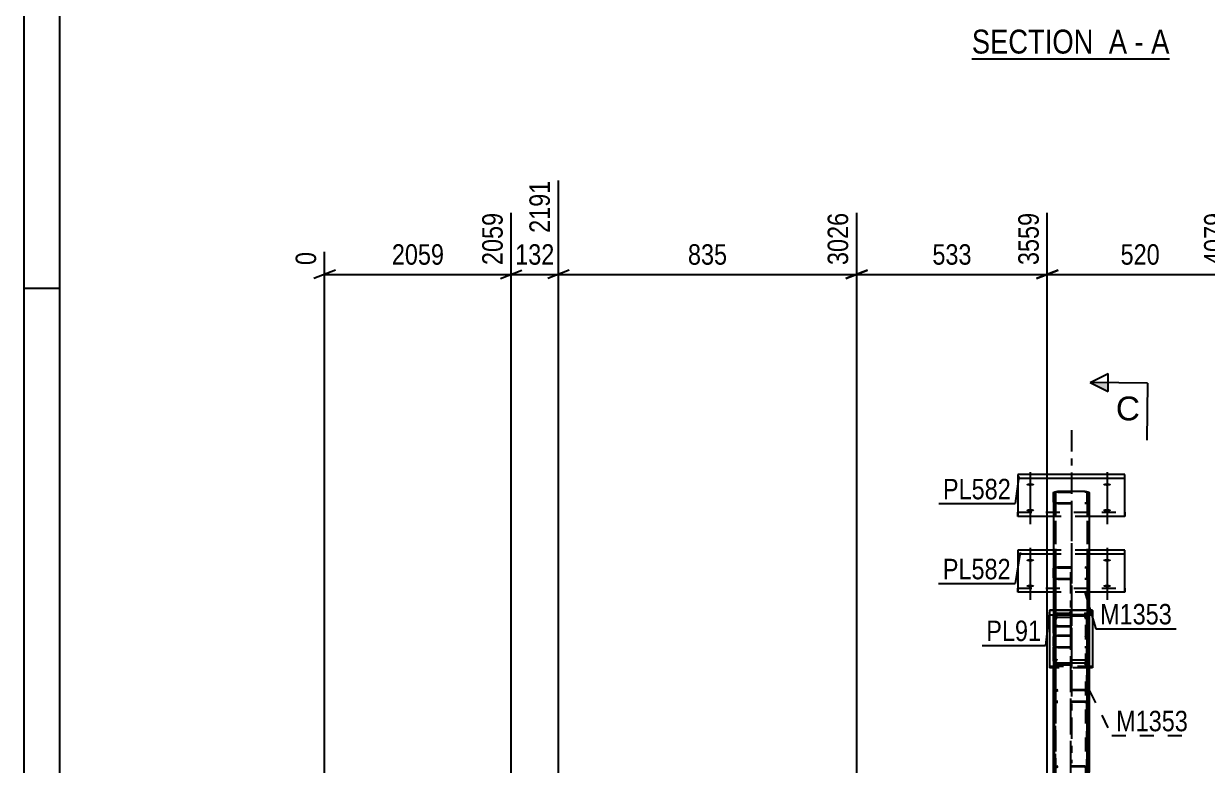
# Model space of a CAD drawing. Header units: millimetres. Extents: x 0 to 841, y 0 to 594.
# Drawn here: x 0 to 165.6, y 380.3 to 484.1 of the extents above; entities that cross this region are included whole.
import ezdxf

# ---------------------------------------------------------------- set-up
doc = ezdxf.new("R2010")
doc.units = ezdxf.units.MM
doc.linetypes.add('DXK_LINE_DOT2', pattern=[3.9198, 1.9599, -1.9599])
doc.linetypes.add('DXK_LINE_DOT3', pattern=[5.9187, 2.979, -0.9799, 0.9799, -0.9799])
doc.styles.add('Arial', font='ARIAL.TTF', dxfattribs={"height": 0.2})
doc.styles.add('Arial Narrow', font='ARIALN.TTF', dxfattribs={"height": 0.2})

# ---------------------------------------------------------------- blocks, each defined once
blk = doc.blocks.new('Unknown-761548639-1132')
at = {"color": 5, "linetype": 'Continuous'}
for p, q in [((0, 594), (0, 0)), ((5, 589), (5, 5)), ((5, 447), (0, 447))]:
    blk.add_line(p, q, dxfattribs=at)
blk = doc.blocks.new('Unknown-761548639-12 - 11694')
at = {"color": 6, "linetype": 'Continuous'}
blk.add_line((132.66, 479.14), (160.31, 479.14), dxfattribs=at)
at = {"color": 0, "linetype": 'Continuous'}
for points in [[(150.77, 479.89), (150.77, 483.39), (132.66, 483.39), (132.66, 479.89)], [(154.38, 479.89), (154.38, 483.39), (151.82, 483.39), (151.82, 479.89)], [(156.7, 479.89), (156.7, 483.39), (155.43, 483.39), (155.43, 479.89)], [(160.31, 479.89), (160.31, 483.39), (157.75, 483.39), (157.75, 479.89)]]:
    blk.add_wipeout(points, dxfattribs=at)
at = {"color": 7, "linetype": 'Continuous', "style": 'Arial Narrow'}
for s, p in [('SECTION ', (132.66, 479.89)), ('A', (151.82, 479.89)), ('A', (157.75, 479.89)), ('-', (155.43, 479.89))]:
    blk.add_text(s, height=3.34, dxfattribs=at).set_placement(p)
blk = doc.blocks.new('Bolt-761548639-3546 - 3536')
at = {"linetype": 'Continuous'}
for points in [[(151.58, 409.19), (151.69, 409.19), (151.8, 409.17), (151.9, 409.15), (151.99, 409.13), (152.05, 409.1), (152.1, 409.06), (152.12, 409.02), (152.12, 408.98), (152.1, 408.94), (152.05, 408.91), (151.99, 408.88), (151.9, 408.85), (151.8, 408.83), (151.69, 408.82), (151.58, 408.81), (151.46, 408.82), (151.35, 408.83), (151.25, 408.85), (151.17, 408.88), (151.1, 408.91), (151.05, 408.94), (151.03, 408.98), (151.03, 409.02), (151.05, 409.06), (151.1, 409.1), (151.17, 409.13), (151.25, 409.15), (151.35, 409.17), (151.46, 409.19)], [(151.58, 405.6), (151.69, 405.59), (151.8, 405.58), (151.9, 405.56), (151.99, 405.54), (152.05, 405.5), (152.1, 405.47), (152.12, 405.43), (152.12, 405.39), (152.1, 405.35), (152.05, 405.32), (151.99, 405.28), (151.9, 405.26), (151.8, 405.24), (151.69, 405.23), (151.58, 405.22), (151.46, 405.23), (151.35, 405.24), (151.25, 405.26), (151.17, 405.28), (151.1, 405.32), (151.05, 405.35), (151.03, 405.39), (151.03, 405.43), (151.05, 405.47), (151.1, 405.5), (151.17, 405.54), (151.25, 405.56), (151.35, 405.58), (151.46, 405.59)]]:
    blk.add_hatch(color=1, dxfattribs=at).paths.add_polyline_path(points)
at = {"color": 1, "linetype": 'Continuous'}
for p, q in [((151.58, 410.74), (151.58, 407.07)), ((151.58, 407.15), (151.58, 403.48))]:
    blk.add_line(p, q, dxfattribs=at)
blk = doc.blocks.new('Part-761548639-3680 - 3536')
at = {"color": 7, "linetype": 'DXK_LINE_DOT2'}
for p, q in [((144.06, 401.08), (144.02, 400.76)), ((144.19, 401.36), (144.06, 401.08)), ((144.39, 401.54), (144.19, 401.36)), ((144.32, 400.76), (144.34, 400.92)), ((144.34, 400.92), (144.4, 401.06)), ((144.62, 401.6), (144.39, 401.54)), ((144.4, 401.06), (144.5, 401.15)), ((144.5, 401.15), (144.62, 401.18)), ((144.62, 401.6), (148.42, 401.6)), ((148.42, 401.18), (144.62, 401.18)), ((148.65, 401.54), (148.42, 401.6)), ((148.42, 401.18), (148.53, 401.15)), ((148.53, 401.15), (148.63, 401.06)), ((148.63, 401.06), (148.69, 400.92)), ((148.84, 401.36), (148.65, 401.54)), ((148.69, 400.92), (148.72, 400.76)), ((148.97, 401.08), (148.84, 401.36)), ((149.02, 400.76), (148.97, 401.08)), ((144.02, 400.76), (144.02, 393.95)), ((144.32, 400.76), (144.32, 362.46)), ((148.72, 400.76), (148.72, 362.46)), ((149.02, 400.76), (149.02, 393.95)), ((144.02, 395.45), (144.06, 395.13)), ((144.06, 395.13), (144.19, 394.86)), ((144.19, 394.86), (144.39, 394.68)), ((144.34, 395.29), (144.32, 395.45)), ((144.4, 395.16), (144.34, 395.29)), ((144.39, 394.68), (144.62, 394.62)), ((144.5, 395.07), (144.4, 395.16)), ((144.62, 395.03), (144.5, 395.07)), ((148.42, 395.03), (144.62, 395.03)), ((148.42, 394.62), (144.62, 394.62)), ((148.53, 395.07), (148.42, 395.03)), ((148.42, 394.62), (148.65, 394.68)), ((148.63, 395.16), (148.53, 395.07)), ((148.69, 395.29), (148.63, 395.16)), ((148.65, 394.68), (148.84, 394.86)), ((148.72, 395.45), (148.69, 395.29)), ((148.84, 394.86), (148.97, 395.13)), ((148.97, 395.13), (149.02, 395.45)), ((144.02, 366.5), (144.06, 366.74)), ((144.34, 366.62), (144.32, 366.5)), ((144.4, 366.73), (144.34, 366.62)), ((144.39, 367.09), (144.62, 367.14)), ((144.5, 366.79), (144.4, 366.73)), ((144.62, 366.82), (144.5, 366.79)), ((144.62, 367.14), (148.42, 367.14)), ((148.42, 366.82), (144.62, 366.82)), ((148.42, 367.14), (148.65, 367.09)), ((148.53, 366.79), (148.42, 366.82)), ((148.63, 366.73), (148.53, 366.79)), ((148.69, 366.62), (148.63, 366.73)), ((148.72, 366.5), (148.69, 366.62)), ((148.97, 366.74), (149.02, 366.5)), ((144.32, 362.46), (144.34, 362.33)), ((144.34, 362.33), (144.4, 362.23)), ((144.48, 361.85), (144.39, 361.87)), ((144.4, 362.23), (144.5, 362.16)), ((144.62, 361.82), (144.48, 361.85)), ((144.5, 362.16), (144.62, 362.14)), ((144.62, 362.14), (148.42, 362.14)), ((148.42, 361.82), (144.62, 361.82)), ((148.42, 362.14), (148.53, 362.16)), ((148.59, 361.85), (148.42, 361.82)), ((148.53, 362.16), (148.63, 362.23)), ((148.65, 361.87), (148.59, 361.85)), ((148.63, 362.23), (148.69, 362.33)), ((148.69, 362.33), (148.72, 362.46))]:
    blk.add_line(p, q, dxfattribs=at)
at = {"color": 7, "linetype": 'DXK_LINE_DOT3'}
blk.add_line((146.52, 361.06), (146.52, 401.53), dxfattribs=at)
at = {"color": 2, "linetype": 'Continuous'}
for p, q in [((144.02, 393.95), (144.02, 362.46)), ((149.02, 393.95), (149.02, 362.46)), ((144.06, 362.21), (144.02, 362.46)), ((149.02, 362.46), (148.97, 362.21))]:
    blk.add_line(p, q, dxfattribs=at)
at = {"color": 7, "linetype": 'DXK_LINE_DOT2'}
for centre, start, end in [((144.64, 366.52), 114.319, 159.2408), ((148.39, 366.52), 20.7574, 65.6791), ((144.64, 362.43), 227.6266, 245.6791), ((148.39, 362.43), 294.319, 312.3715)]:
    blk.add_arc(centre, 0.621, start, end, dxfattribs=at)
at = {"color": 2, "linetype": 'Continuous'}
for centre, start, end in [((144.64, 362.43), 200.7574, 227.6266), ((148.39, 362.43), 312.3715, 339.2408)]:
    blk.add_arc(centre, 0.621, start, end, dxfattribs=at)
blk = doc.blocks.new('Part-761548639-3717 - 3536')
at = {"linetype": 'Continuous'}
h = blk.add_hatch(dxfattribs=at)
h.set_pattern_fill('', scale=0.7, style=0, pattern_type=0)
h.set_pattern_definition([(45, (143.517, 401.9937), (-1.57154, 1.57154), [])])
h.paths.add_polyline_path([(149.52, 401.99), (143.52, 401.99), (143.52, 401.35), (149.52, 401.35)])
at = {"color": 2, "linetype": 'Continuous'}
for p, q in [((149.52, 402.02), (143.52, 402.02)), ((143.52, 402.02), (143.52, 401.99)), ((149.52, 401.99), (143.52, 401.99)), ((143.52, 401.99), (143.52, 401.35)), ((143.52, 401.35), (143.52, 393.95)), ((143.52, 401.35), (149.52, 401.35)), ((149.52, 401.99), (149.52, 402.02)), ((149.52, 401.35), (149.52, 401.99)), ((149.52, 401.35), (149.52, 393.95)), ((144.23, 393.95), (143.52, 393.95)), ((149.52, 393.95), (148.8, 393.95))]:
    blk.add_line(p, q, dxfattribs=at)
at = {"color": 7, "linetype": 'DXK_LINE_DOT2'}
for p, q in [((143.52, 402.02), (143.52, 401.35)), ((149.52, 401.99), (149.52, 401.35)), ((143.52, 394.17), (149.52, 394.17)), ((148.8, 393.95), (144.23, 393.95))]:
    blk.add_line(p, q, dxfattribs=at)
blk = doc.blocks.new('Part-761548639-3722 - 3536')
at = {"color": 2, "linetype": 'Continuous'}
for p, q in [((139.08, 410.42), (139.08, 409.86)), ((144.08, 410.42), (139.08, 410.42)), ((139.08, 409.86), (139.08, 404.55)), ((144.08, 409.86), (139.08, 409.86)), ((154.08, 410.42), (149.08, 410.42)), ((154.08, 409.86), (149.08, 409.86)), ((154.08, 409.86), (154.08, 410.42)), ((154.08, 404.55), (154.08, 409.86)), ((144.08, 404.55), (139.08, 404.55)), ((154.08, 404.55), (149.08, 404.55))]:
    blk.add_line(p, q, dxfattribs=at)
at = {"color": 7, "linetype": 'DXK_LINE_DOT2'}
for p, q in [((149.08, 410.42), (144.08, 410.42)), ((149.08, 409.86), (144.08, 409.86)), ((139.08, 404.55), (139.08, 405.12)), ((139.08, 405.12), (154.08, 405.12)), ((149.08, 404.55), (144.08, 404.55)), ((154.08, 405.12), (154.08, 404.55))]:
    blk.add_line(p, q, dxfattribs=at)
blk = doc.blocks.new('Part-761548639-3727 - 3536')
at = {"color": 2, "linetype": 'Continuous'}
for p, q in [((139.08, 421.01), (139.08, 420.45)), ((154.08, 421.01), (139.08, 421.01)), ((154.08, 420.45), (154.08, 421.01)), ((139.08, 420.45), (139.08, 415.14)), ((154.08, 420.45), (139.08, 420.45)), ((154.08, 415.14), (154.08, 420.45)), ((144.08, 415.14), (139.08, 415.14)), ((154.08, 415.14), (149.08, 415.14))]:
    blk.add_line(p, q, dxfattribs=at)
at = {"color": 7, "linetype": 'DXK_LINE_DOT2'}
for p, q in [((139.08, 415.14), (139.08, 415.71)), ((139.08, 415.71), (154.08, 415.71)), ((154.08, 415.71), (154.08, 415.14)), ((149.08, 415.14), (144.08, 415.14))]:
    blk.add_line(p, q, dxfattribs=at)
blk = doc.blocks.new('Part-761548639-3728 - 3536')
at = {"color": 7, "linetype": 'DXK_LINE_DOT3'}
blk.add_line((146.51, 220.87), (146.52, 407.86), dxfattribs=at)
at = {"color": 2, "linetype": 'Continuous'}
for p, q in [((144.23, 400.74), (144.26, 400.97)), ((144.26, 400.97), (144.35, 401.17)), ((144.35, 401.17), (144.48, 401.3)), ((144.48, 401.3), (144.63, 401.35)), ((144.63, 401.35), (148.4, 401.35)), ((148.4, 401.35), (148.56, 401.3)), ((148.56, 401.3), (148.69, 401.17)), ((148.69, 401.17), (148.77, 400.97)), ((148.77, 400.97), (148.8, 400.74)), ((144.23, 229.36), (144.23, 400.74)), ((148.8, 229.36), (148.8, 400.74)), ((144.26, 229.24), (144.23, 229.36)), ((144.34, 229.14), (144.26, 229.24)), ((144.47, 229.07), (144.34, 229.14)), ((144.63, 229.04), (144.47, 229.07)), ((144.63, 229.04), (148.4, 229.04)), ((148.55, 229.07), (148.4, 229.04)), ((148.68, 229.14), (148.55, 229.07)), ((148.77, 229.24), (148.68, 229.14)), ((148.8, 229.36), (148.77, 229.24))]:
    blk.add_line(p, q, dxfattribs=at)
at = {"color": 7, "linetype": 'DXK_LINE_DOT2'}
for p, q in [((144.44, 400.86), (144.43, 400.74)), ((144.49, 400.96), (144.44, 400.86)), ((144.55, 401.02), (144.49, 400.96)), ((144.63, 401.05), (144.55, 401.02)), ((144.63, 401.05), (148.4, 401.05)), ((148.48, 401.02), (148.4, 401.05)), ((148.55, 400.96), (148.48, 401.02)), ((148.59, 400.86), (148.55, 400.96)), ((148.6, 400.74), (148.59, 400.86)), ((144.43, 229.36), (144.43, 400.74)), ((148.6, 229.36), (148.6, 400.74)), ((144.26, 394.74), (144.23, 394.98)), ((144.35, 394.54), (144.26, 394.74)), ((144.48, 394.41), (144.35, 394.54)), ((144.44, 394.86), (144.43, 394.98)), ((144.48, 394.79), (144.44, 394.86)), ((144.49, 394.76), (144.48, 394.79)), ((144.63, 394.36), (144.48, 394.41)), ((144.49, 394.76), (144.55, 394.69)), ((144.55, 394.69), (144.63, 394.67)), ((144.63, 394.67), (148.4, 394.67)), ((144.63, 394.36), (148.4, 394.36)), ((148.4, 394.67), (148.48, 394.69)), ((148.56, 394.41), (148.4, 394.36)), ((148.48, 394.69), (148.55, 394.76)), ((148.55, 394.76), (148.56, 394.79)), ((148.56, 394.79), (148.59, 394.86)), ((148.69, 394.54), (148.56, 394.41)), ((148.59, 394.86), (148.6, 394.98)), ((148.77, 394.74), (148.69, 394.54)), ((148.8, 394.98), (148.77, 394.74)), ((144.23, 232.38), (144.26, 232.5)), ((144.26, 232.5), (144.34, 232.6)), ((144.34, 232.6), (144.47, 232.67)), ((144.44, 232.44), (144.43, 232.38)), ((144.49, 232.49), (144.44, 232.44)), ((144.47, 232.67), (144.63, 232.7)), ((144.55, 232.53), (144.49, 232.49)), ((144.63, 232.54), (144.55, 232.53)), ((144.63, 232.7), (148.4, 232.7)), ((144.63, 232.54), (148.4, 232.54)), ((148.4, 232.7), (148.55, 232.67)), ((148.48, 232.53), (148.4, 232.54)), ((148.54, 232.49), (148.48, 232.53)), ((148.59, 232.44), (148.54, 232.49)), ((148.55, 232.67), (148.68, 232.6)), ((148.6, 232.38), (148.59, 232.44)), ((148.68, 232.6), (148.77, 232.5)), ((148.77, 232.5), (148.8, 232.38)), ((144.43, 229.36), (144.44, 229.3)), ((144.44, 229.3), (144.49, 229.25)), ((144.49, 229.25), (144.55, 229.21)), ((144.55, 229.21), (144.63, 229.2)), ((144.63, 229.2), (148.4, 229.2)), ((148.4, 229.2), (148.48, 229.21)), ((148.48, 229.21), (148.54, 229.25)), ((148.54, 229.25), (148.59, 229.3)), ((148.59, 229.3), (148.6, 229.36))]:
    blk.add_line(p, q, dxfattribs=at)
blk = doc.blocks.new('Part-761548639-3739 - 3536')
at = {"color": 7, "linetype": 'DXK_LINE_DOT3'}
blk.add_line((146.58, 416.6), (146.58, 380.61), dxfattribs=at)
at = {"color": 7, "linetype": 'DXK_LINE_DOT2'}
for p, q in [((144.08, 407.86), (144.12, 407.94)), ((144.08, 406.56), (144.08, 407.86)), ((144.08, 407.86), (144.08, 390.65)), ((144.12, 407.94), (144.25, 408)), ((144.25, 408), (144.45, 408.05)), ((144.4, 407.9), (144.38, 407.86)), ((144.38, 406.56), (144.38, 407.86)), ((144.38, 407.86), (144.38, 390.65)), ((144.46, 407.93), (144.4, 407.9)), ((144.45, 408.05), (144.68, 408.06)), ((144.56, 407.95), (144.46, 407.93)), ((144.68, 407.96), (144.56, 407.95)), ((144.68, 408.06), (148.48, 408.06)), ((144.68, 407.96), (148.48, 407.96)), ((148.48, 408.06), (148.71, 408.05)), ((148.59, 407.95), (148.48, 407.96)), ((148.69, 407.93), (148.59, 407.95)), ((148.75, 407.9), (148.69, 407.93)), ((148.71, 408.05), (148.9, 408)), ((148.78, 407.86), (148.75, 407.9)), ((148.78, 406.56), (148.78, 407.86)), ((148.78, 407.86), (148.78, 390.65)), ((148.9, 408), (149.03, 407.94)), ((149.03, 407.94), (149.08, 407.86)), ((149.08, 406.56), (149.08, 407.86)), ((149.08, 407.86), (149.08, 393.95)), ((144.08, 406.56), (144.08, 389.35)), ((144.12, 406.48), (144.08, 406.56)), ((144.25, 406.41), (144.12, 406.48)), ((144.45, 406.37), (144.25, 406.41)), ((144.38, 406.56), (144.38, 389.35)), ((144.38, 406.56), (144.4, 406.52)), ((144.4, 406.52), (144.46, 406.49)), ((144.68, 406.35), (144.45, 406.37)), ((144.46, 406.49), (144.56, 406.46)), ((144.56, 406.46), (144.68, 406.46)), ((144.68, 406.46), (148.48, 406.46)), ((144.68, 406.35), (148.48, 406.35)), ((148.48, 406.46), (148.59, 406.46)), ((148.71, 406.37), (148.48, 406.35)), ((148.59, 406.46), (148.69, 406.49)), ((148.69, 406.49), (148.75, 406.52)), ((148.9, 406.41), (148.71, 406.37)), ((148.75, 406.52), (148.78, 406.56)), ((148.78, 406.56), (148.78, 389.35)), ((149.03, 406.48), (148.9, 406.41)), ((149.08, 406.56), (149.03, 406.48)), ((149.08, 406.56), (149.08, 389.35)), ((144.45, 390.84), (144.25, 390.8)), ((144.68, 390.86), (144.45, 390.84)), ((148.48, 390.86), (144.68, 390.86)), ((148.7, 390.84), (148.48, 390.86)), ((148.9, 390.8), (148.7, 390.84)), ((144.12, 390.73), (144.08, 390.65)), ((144.08, 389.35), (144.08, 390.65)), ((144.08, 389.35), (144.12, 389.28)), ((144.25, 390.8), (144.12, 390.73)), ((144.12, 389.28), (144.25, 389.21)), ((144.25, 389.21), (144.45, 389.17)), ((144.38, 390.65), (144.4, 390.69)), ((144.38, 389.35), (144.38, 390.65)), ((144.4, 389.32), (144.38, 389.35)), ((144.4, 390.69), (144.46, 390.73)), ((144.46, 389.28), (144.4, 389.32)), ((144.46, 390.73), (144.56, 390.75)), ((144.56, 389.26), (144.46, 389.28)), ((144.56, 390.75), (144.68, 390.76)), ((144.68, 389.25), (144.56, 389.26)), ((148.48, 390.76), (144.68, 390.76)), ((148.48, 389.25), (144.68, 389.25)), ((148.48, 390.76), (148.59, 390.75)), ((148.59, 389.26), (148.48, 389.25)), ((148.59, 390.75), (148.69, 390.73)), ((148.69, 389.28), (148.59, 389.26)), ((148.69, 390.73), (148.75, 390.69)), ((148.75, 389.32), (148.69, 389.28)), ((148.7, 389.16), (148.9, 389.21)), ((148.75, 390.69), (148.78, 390.65)), ((148.78, 389.35), (148.75, 389.32)), ((148.78, 390.65), (148.78, 389.35)), ((149.02, 390.74), (148.9, 390.8)), ((149.02, 389.27), (148.9, 389.21)), ((144.45, 389.17), (144.68, 389.15)), ((148.48, 389.15), (144.68, 389.15)), ((148.48, 389.15), (148.7, 389.16))]:
    blk.add_line(p, q, dxfattribs=at)
at = {"color": 2, "linetype": 'Continuous'}
for p, q in [((149.08, 393.95), (149.08, 390.65)), ((149.03, 390.73), (149.02, 390.74)), ((149.03, 389.28), (149.02, 389.27)), ((149.08, 390.65), (149.03, 390.73)), ((149.03, 389.28), (149.08, 389.35)), ((149.08, 389.35), (149.08, 390.65))]:
    blk.add_line(p, q, dxfattribs=at)
blk = doc.blocks.new('Bolt-761548639-3740 - 3536')
at = {"linetype": 'Continuous'}
for points in [[(140.84, 409.19), (140.95, 409.19), (141.06, 409.17), (141.16, 409.15), (141.25, 409.13), (141.31, 409.1), (141.36, 409.06), (141.38, 409.02), (141.38, 408.98), (141.36, 408.94), (141.31, 408.91), (141.25, 408.88), (141.16, 408.85), (141.06, 408.83), (140.95, 408.82), (140.84, 408.81), (140.72, 408.82), (140.61, 408.83), (140.51, 408.85), (140.43, 408.88), (140.36, 408.91), (140.31, 408.94), (140.29, 408.98), (140.29, 409.02), (140.31, 409.06), (140.36, 409.1), (140.43, 409.13), (140.51, 409.15), (140.61, 409.17), (140.72, 409.19)], [(140.84, 405.6), (140.95, 405.59), (141.06, 405.58), (141.16, 405.56), (141.25, 405.54), (141.31, 405.5), (141.36, 405.47), (141.38, 405.43), (141.38, 405.39), (141.36, 405.35), (141.31, 405.32), (141.25, 405.28), (141.16, 405.26), (141.06, 405.24), (140.95, 405.23), (140.84, 405.22), (140.72, 405.23), (140.61, 405.24), (140.51, 405.26), (140.43, 405.28), (140.36, 405.32), (140.31, 405.35), (140.29, 405.39), (140.29, 405.43), (140.31, 405.47), (140.36, 405.5), (140.43, 405.54), (140.51, 405.56), (140.61, 405.58), (140.72, 405.59)]]:
    blk.add_hatch(color=1, dxfattribs=at).paths.add_polyline_path(points)
at = {"color": 1, "linetype": 'Continuous'}
for p, q in [((140.84, 410.73), (140.84, 407.07)), ((140.84, 407.14), (140.84, 403.48))]:
    blk.add_line(p, q, dxfattribs=at)
blk = doc.blocks.new('Part-761548639-3745 - 3536')
at = {"color": 7, "linetype": 'DXK_LINE_DOT2'}
for p, q in [((144.08, 398.31), (144.12, 398.39)), ((144.08, 397.01), (144.08, 398.31)), ((144.08, 398.31), (144.08, 379.98)), ((144.12, 398.39), (144.25, 398.45)), ((144.25, 398.45), (144.45, 398.5)), ((144.4, 398.35), (144.38, 398.31)), ((144.38, 397.01), (144.38, 398.31)), ((144.38, 379.98), (144.38, 398.31)), ((144.46, 398.38), (144.4, 398.35)), ((144.45, 398.5), (144.68, 398.51)), ((144.56, 398.4), (144.46, 398.38)), ((144.68, 398.41), (144.56, 398.4)), ((144.68, 398.51), (148.48, 398.51)), ((144.68, 398.41), (148.48, 398.41)), ((148.48, 398.51), (148.71, 398.5)), ((148.59, 398.4), (148.48, 398.41)), ((148.69, 398.38), (148.59, 398.4)), ((148.75, 398.35), (148.69, 398.38)), ((148.71, 398.5), (148.9, 398.45)), ((148.78, 398.31), (148.75, 398.35)), ((148.78, 397.01), (148.78, 398.31)), ((148.78, 398.31), (148.78, 379.98)), ((148.9, 398.45), (149.03, 398.39)), ((149.03, 398.39), (149.08, 398.31)), ((149.08, 397.01), (149.08, 398.31)), ((149.08, 398.31), (149.08, 389.35)), ((144.08, 397.01), (144.08, 378.68)), ((144.12, 396.93), (144.08, 397.01)), ((144.25, 396.86), (144.12, 396.93)), ((144.45, 396.82), (144.25, 396.86)), ((144.38, 397.01), (144.38, 378.68)), ((144.38, 397.01), (144.4, 396.97)), ((144.4, 396.97), (144.46, 396.94)), ((144.68, 396.8), (144.45, 396.82)), ((144.46, 396.94), (144.56, 396.91)), ((144.56, 396.91), (144.68, 396.91)), ((144.68, 396.91), (148.48, 396.91)), ((144.68, 396.8), (148.48, 396.8)), ((148.48, 396.91), (148.59, 396.91)), ((148.71, 396.82), (148.48, 396.8)), ((148.59, 396.91), (148.69, 396.94)), ((148.69, 396.94), (148.75, 396.97)), ((148.9, 396.86), (148.71, 396.82)), ((148.75, 396.97), (148.78, 397.01)), ((148.78, 378.68), (148.78, 397.01)), ((149.03, 396.93), (148.9, 396.86)), ((149.08, 397.01), (149.03, 396.93)), ((149.08, 397.01), (149.08, 378.68)), ((144.12, 380.06), (144.08, 379.98)), ((144.08, 378.68), (144.08, 379.98)), ((144.25, 380.13), (144.12, 380.06)), ((144.45, 380.17), (144.25, 380.13)), ((144.38, 379.98), (144.4, 380.02)), ((144.38, 378.68), (144.38, 379.98)), ((144.4, 380.02), (144.46, 380.06)), ((144.68, 380.19), (144.45, 380.17)), ((144.46, 380.06), (144.56, 380.08)), ((144.56, 380.08), (144.68, 380.09)), ((148.48, 380.19), (144.68, 380.19)), ((148.48, 380.09), (144.68, 380.09)), ((148.7, 380.17), (148.48, 380.19)), ((148.48, 380.09), (148.59, 380.08)), ((148.59, 380.08), (148.69, 380.06)), ((148.69, 380.06), (148.75, 380.02)), ((148.9, 380.13), (148.7, 380.17)), ((148.75, 380.02), (148.78, 379.98)), ((148.78, 379.98), (148.78, 378.68)), ((149.02, 380.07), (148.9, 380.13)), ((144.08, 378.68), (144.12, 378.61)), ((144.12, 378.61), (144.25, 378.54)), ((144.25, 378.54), (144.45, 378.49)), ((144.4, 378.65), (144.38, 378.68)), ((144.46, 378.61), (144.4, 378.65)), ((144.45, 378.49), (144.68, 378.48)), ((144.56, 378.59), (144.46, 378.61)), ((144.68, 378.58), (144.56, 378.59)), ((148.48, 378.58), (144.68, 378.58)), ((148.48, 378.48), (144.68, 378.48)), ((148.59, 378.59), (148.48, 378.58)), ((148.48, 378.48), (148.7, 378.49)), ((148.69, 378.61), (148.59, 378.59)), ((148.75, 378.65), (148.69, 378.61)), ((148.7, 378.49), (148.9, 378.54)), ((148.78, 378.68), (148.75, 378.65)), ((149.02, 378.6), (148.9, 378.54))]:
    blk.add_line(p, q, dxfattribs=at)
at = {"color": 2, "linetype": 'Continuous'}
for p, q in [((149.08, 389.35), (149.08, 379.98)), ((149.03, 380.06), (149.02, 380.07)), ((149.08, 379.98), (149.03, 380.06)), ((149.08, 378.68), (149.08, 379.98)), ((149.03, 378.61), (149.02, 378.6)), ((149.03, 378.61), (149.08, 378.68))]:
    blk.add_line(p, q, dxfattribs=at)
blk = doc.blocks.new('Part-761548639-3748 - 3536')
at = {"color": 7, "linetype": 'DXK_LINE_DOT3'}
blk.add_line((146.58, 427.19), (146.58, 391.2), dxfattribs=at)
at = {"color": 2, "linetype": 'Continuous'}
for p, q in [((144.08, 418.45), (144.12, 418.53)), ((144.08, 418.45), (144.08, 402.02)), ((144.12, 418.53), (144.25, 418.59)), ((144.25, 418.59), (144.45, 418.64)), ((144.45, 418.64), (144.68, 418.65)), ((144.68, 418.65), (148.48, 418.65)), ((148.48, 418.65), (148.71, 418.64)), ((148.71, 418.64), (148.9, 418.59)), ((148.9, 418.59), (149.03, 418.53)), ((149.03, 418.53), (149.08, 418.45)), ((149.08, 418.45), (149.08, 402.02))]:
    blk.add_line(p, q, dxfattribs=at)
at = {"color": 7, "linetype": 'DXK_LINE_DOT2'}
for p, q in [((144.08, 417.15), (144.08, 418.45)), ((144.4, 418.49), (144.38, 418.45)), ((144.38, 417.15), (144.38, 418.45)), ((144.38, 418.45), (144.38, 401.24)), ((144.46, 418.52), (144.4, 418.49)), ((144.56, 418.54), (144.46, 418.52)), ((144.68, 418.55), (144.56, 418.54)), ((144.68, 418.55), (148.48, 418.55)), ((148.59, 418.54), (148.48, 418.55)), ((148.69, 418.52), (148.59, 418.54)), ((148.75, 418.49), (148.69, 418.52)), ((148.78, 418.45), (148.75, 418.49)), ((148.78, 417.15), (148.78, 418.45)), ((148.78, 418.45), (148.78, 401.24)), ((149.08, 417.15), (149.08, 418.45)), ((144.08, 417.15), (144.08, 399.94)), ((144.12, 417.07), (144.08, 417.15)), ((144.25, 417), (144.12, 417.07)), ((144.45, 416.96), (144.25, 417)), ((144.38, 417.15), (144.38, 399.94)), ((144.38, 417.15), (144.4, 417.11)), ((144.4, 417.11), (144.46, 417.07)), ((144.68, 416.94), (144.45, 416.96)), ((144.46, 417.07), (144.56, 417.05)), ((144.56, 417.05), (144.68, 417.04)), ((144.68, 417.04), (148.48, 417.04)), ((144.68, 416.94), (148.48, 416.94)), ((148.48, 417.04), (148.59, 417.05)), ((148.71, 416.96), (148.48, 416.94)), ((148.59, 417.05), (148.69, 417.07)), ((148.69, 417.07), (148.71, 417.08)), ((148.71, 417.08), (148.75, 417.11)), ((148.9, 417), (148.71, 416.96)), ((148.75, 417.11), (148.78, 417.15)), ((148.78, 417.15), (148.78, 399.94)), ((149.03, 417.07), (148.9, 417)), ((149.08, 417.15), (149.03, 417.07)), ((149.08, 417.15), (149.08, 399.94)), ((144.08, 402.02), (144.08, 401.24)), ((144.12, 401.32), (144.08, 401.24)), ((144.08, 399.94), (144.08, 401.24)), ((144.25, 401.39), (144.12, 401.32)), ((144.45, 401.43), (144.25, 401.39)), ((144.38, 401.24), (144.4, 401.28)), ((144.38, 399.94), (144.38, 401.24)), ((144.4, 401.28), (144.46, 401.32)), ((144.68, 401.45), (144.45, 401.43)), ((144.46, 401.32), (144.56, 401.34)), ((144.56, 401.34), (144.68, 401.35)), ((144.68, 401.45), (148.48, 401.45)), ((148.48, 401.35), (144.68, 401.35)), ((148.71, 401.43), (148.48, 401.45)), ((148.48, 401.35), (148.59, 401.34)), ((148.59, 401.34), (148.69, 401.32)), ((148.69, 401.32), (148.75, 401.28)), ((148.9, 401.39), (148.71, 401.43)), ((148.75, 401.28), (148.78, 401.24)), ((148.78, 401.24), (148.78, 399.94)), ((149.03, 401.32), (148.9, 401.39)), ((149.08, 401.24), (149.03, 401.32)), ((149.08, 402.02), (149.08, 401.24)), ((149.08, 399.94), (149.08, 401.24)), ((144.08, 399.94), (144.12, 399.87)), ((144.12, 399.87), (144.25, 399.8)), ((144.25, 399.8), (144.45, 399.75)), ((144.4, 399.9), (144.38, 399.94)), ((144.46, 399.87), (144.4, 399.9)), ((144.45, 399.75), (144.68, 399.74)), ((144.56, 399.85), (144.46, 399.87)), ((144.68, 399.84), (144.56, 399.85)), ((144.68, 399.84), (148.48, 399.84)), ((144.68, 399.74), (148.48, 399.74)), ((148.59, 399.85), (148.48, 399.84)), ((148.48, 399.74), (148.71, 399.75)), ((148.69, 399.87), (148.59, 399.85)), ((148.75, 399.9), (148.69, 399.87)), ((148.71, 399.75), (148.9, 399.8)), ((148.78, 399.94), (148.75, 399.9)), ((148.9, 399.8), (149.03, 399.87)), ((149.03, 399.87), (149.08, 399.94))]:
    blk.add_line(p, q, dxfattribs=at)
blk = doc.blocks.new('Bolt-761548639-3749 - 3536')
at = {"linetype": 'Continuous'}
for points in [[(151.58, 419.78), (151.69, 419.77), (151.8, 419.76), (151.9, 419.74), (151.99, 419.72), (152.05, 419.68), (152.1, 419.65), (152.12, 419.61), (152.12, 419.57), (152.1, 419.53), (152.05, 419.5), (151.99, 419.46), (151.9, 419.44), (151.8, 419.42), (151.69, 419.41), (151.58, 419.4), (151.46, 419.41), (151.35, 419.42), (151.25, 419.44), (151.17, 419.46), (151.1, 419.5), (151.05, 419.53), (151.03, 419.57), (151.03, 419.61), (151.05, 419.65), (151.1, 419.68), (151.17, 419.72), (151.25, 419.74), (151.35, 419.76), (151.46, 419.77)], [(151.58, 416.19), (151.69, 416.18), (151.8, 416.17), (151.9, 416.15), (151.99, 416.13), (152.05, 416.09), (152.1, 416.06), (152.12, 416.02), (152.12, 415.98), (152.1, 415.94), (152.05, 415.91), (151.99, 415.87), (151.9, 415.85), (151.8, 415.83), (151.69, 415.82), (151.58, 415.81), (151.46, 415.82), (151.35, 415.83), (151.25, 415.85), (151.17, 415.87), (151.1, 415.91), (151.05, 415.94), (151.03, 415.98), (151.03, 416.02), (151.05, 416.06), (151.1, 416.09), (151.17, 416.13), (151.25, 416.15), (151.35, 416.17), (151.46, 416.18)]]:
    blk.add_hatch(color=1, dxfattribs=at).paths.add_polyline_path(points)
at = {"color": 1, "linetype": 'Continuous'}
for p, q in [((151.58, 421.33), (151.58, 417.66)), ((151.58, 417.74), (151.58, 414.07))]:
    blk.add_line(p, q, dxfattribs=at)
blk = doc.blocks.new('Bolt-761548639-3750 - 3536')
at = {"linetype": 'Continuous'}
for points in [[(140.84, 419.78), (140.95, 419.77), (141.06, 419.76), (141.16, 419.74), (141.25, 419.72), (141.31, 419.68), (141.36, 419.65), (141.39, 419.61), (141.39, 419.57), (141.36, 419.53), (141.31, 419.5), (141.25, 419.46), (141.16, 419.44), (141.06, 419.42), (140.95, 419.41), (140.84, 419.4), (140.72, 419.41), (140.61, 419.42), (140.51, 419.44), (140.43, 419.46), (140.36, 419.5), (140.32, 419.53), (140.29, 419.57), (140.29, 419.61), (140.32, 419.65), (140.36, 419.68), (140.43, 419.72), (140.51, 419.74), (140.61, 419.76), (140.72, 419.77)], [(140.84, 416.19), (140.95, 416.18), (141.06, 416.17), (141.16, 416.15), (141.25, 416.13), (141.31, 416.09), (141.36, 416.06), (141.39, 416.02), (141.39, 415.98), (141.36, 415.94), (141.31, 415.91), (141.25, 415.87), (141.16, 415.85), (141.06, 415.83), (140.95, 415.82), (140.84, 415.81), (140.72, 415.82), (140.61, 415.83), (140.51, 415.85), (140.43, 415.87), (140.36, 415.91), (140.32, 415.94), (140.29, 415.98), (140.29, 416.02), (140.32, 416.06), (140.36, 416.09), (140.43, 416.13), (140.51, 416.15), (140.61, 416.17), (140.72, 416.18)]]:
    blk.add_hatch(color=1, dxfattribs=at).paths.add_polyline_path(points)
at = {"color": 1, "linetype": 'Continuous'}
for p, q in [((140.84, 421.32), (140.84, 417.66)), ((140.84, 417.73), (140.84, 414.07))]:
    blk.add_line(p, q, dxfattribs=at)
blk = doc.blocks.new('StraightDimension-761548639-10402 - 3536')
at = {"color": 7, "linetype": 'Continuous'}
for p, q in [((74.82, 352.55), (74.82, 462.11)), ((68.22, 353.35), (68.22, 457.61)), ((66.72, 448.4), (69.72, 449.6)), ((68.22, 449), (74.82, 449)), ((76.32, 449.6), (73.32, 448.4))]:
    blk.add_line(p, q, dxfattribs=at)
at = {"color": 0}
blk.add_wipeout([(74.86, 449.75), (74.86, 453.95), (68.17, 453.95), (68.17, 449.75)], dxfattribs=at)
at = {"color": 3, "style": 'Arial Narrow'}
blk.add_text('132', height=2.863, dxfattribs=at).set_placement((68.77, 450.35))
at = {"color": 0, "linetype": 'Continuous'}
blk.add_wipeout([(74.22, 462.71), (70.02, 462.71), (70.02, 454.2), (74.22, 454.2)], dxfattribs=at)
at = {"color": 3, "linetype": 'Continuous', "style": 'Arial Narrow'}
blk.add_text('2191', height=2.863, rotation=90.0002, dxfattribs=at).set_placement((73.62, 454.8))
blk = doc.blocks.new('StraightDimension-761548639-10400 - 3536')
at = {"color": 7, "linetype": 'Continuous'}
for p, q in [((116.55, 368.35), (116.55, 457.61)), ((143.22, 353.35), (143.22, 457.61)), ((118.05, 449.6), (115.05, 448.4)), ((116.55, 449), (143.22, 449)), ((141.72, 448.4), (144.72, 449.6))]:
    blk.add_line(p, q, dxfattribs=at)
at = {"color": 0, "linetype": 'Continuous'}
blk.add_wipeout([(142.62, 458.21), (138.42, 458.21), (138.42, 449.7), (142.62, 449.7)], dxfattribs=at)
at = {"color": 0}
blk.add_wipeout([(133.23, 449.75), (133.23, 453.95), (126.54, 453.95), (126.54, 449.75)], dxfattribs=at)
at = {"color": 3, "linetype": 'Continuous', "style": 'Arial Narrow'}
blk.add_text('3559', height=2.863, rotation=90.0002, dxfattribs=at).set_placement((142.02, 450.3))
at = {"color": 3, "style": 'Arial Narrow'}
blk.add_text('533', height=2.863, dxfattribs=at).set_placement((127.14, 450.35))
blk = doc.blocks.new('StraightDimension-761548639-10399 - 3536')
at = {"color": 7, "linetype": 'Continuous'}
for p, q in [((143.22, 353.35), (143.22, 457.61)), ((169.21, 368.35), (169.21, 457.61)), ((144.72, 449.6), (141.72, 448.4)), ((143.22, 449), (169.21, 449)), ((167.71, 448.4), (170.71, 449.6))]:
    blk.add_line(p, q, dxfattribs=at)
at = {"color": 0, "linetype": 'Continuous'}
blk.add_wipeout([(168.61, 458.21), (164.41, 458.21), (164.41, 449.7), (168.61, 449.7)], dxfattribs=at)
at = {"color": 0}
blk.add_wipeout([(159.55, 449.75), (159.55, 453.95), (152.87, 453.95), (152.87, 449.75)], dxfattribs=at)
at = {"color": 3, "linetype": 'Continuous', "style": 'Arial Narrow'}
blk.add_text('4079', height=2.863, rotation=90.0002, dxfattribs=at).set_placement((168.01, 450.3))
at = {"color": 3, "style": 'Arial Narrow'}
blk.add_text('520', height=2.863, dxfattribs=at).set_placement((153.47, 450.35))
blk = doc.blocks.new('StraightDimension-761548639-10401 - 3536')
at = {"color": 7, "linetype": 'Continuous'}
for p, q in [((74.82, 352.55), (74.82, 462.11)), ((116.55, 368.35), (116.55, 457.61)), ((76.32, 449.6), (73.32, 448.4)), ((74.82, 449), (116.55, 449)), ((115.05, 448.4), (118.05, 449.6))]:
    blk.add_line(p, q, dxfattribs=at)
at = {"color": 0, "linetype": 'Continuous'}
blk.add_wipeout([(115.95, 458.21), (111.75, 458.21), (111.75, 449.7), (115.95, 449.7)], dxfattribs=at)
at = {"color": 0}
blk.add_wipeout([(99.03, 449.75), (99.03, 453.95), (92.34, 453.95), (92.34, 449.75)], dxfattribs=at)
at = {"color": 3, "linetype": 'Continuous', "style": 'Arial Narrow'}
blk.add_text('3026', height=2.863, rotation=90.0002, dxfattribs=at).set_placement((115.35, 450.3))
at = {"color": 3, "style": 'Arial Narrow'}
blk.add_text('835', height=2.863, dxfattribs=at).set_placement((92.94, 450.35))
blk = doc.blocks.new('StraightDimension-761548639-10403 - 3536')
at = {"color": 7, "linetype": 'Continuous'}
for p, q in [((68.22, 353.35), (68.22, 457.61)), ((42.11, 368.35), (42.11, 452.13)), ((43.61, 449.6), (40.61, 448.4)), ((42.11, 449), (68.22, 449)), ((66.72, 448.4), (69.72, 449.6))]:
    blk.add_line(p, q, dxfattribs=at)
at = {"color": 0, "linetype": 'Continuous'}
for points in [[(67.62, 458.21), (63.42, 458.21), (63.42, 449.7), (67.62, 449.7)], [(41.51, 452.73), (37.31, 452.73), (37.31, 449.7), (41.51, 449.7)]]:
    blk.add_wipeout(points, dxfattribs=at)
at = {"color": 0}
blk.add_wipeout([(59.42, 449.75), (59.42, 453.95), (50.91, 453.95), (50.91, 449.75)], dxfattribs=at)
at = {"color": 3, "linetype": 'Continuous', "style": 'Arial Narrow'}
for s, height, p in [('2059', 2.863, (67.02, 450.3)), ('0', 2.86, (40.91, 450.3))]:
    blk.add_text(s, height=height, rotation=90.0002, dxfattribs=at).set_placement(p)
at = {"color": 3, "style": 'Arial Narrow'}
blk.add_text('2059', height=2.863, dxfattribs=at).set_placement((51.51, 450.35))
blk = doc.blocks.new('Mark-761548639-3713 - 3536')
at = {"color": 0}
blk.add_wipeout([(142.35, 397.7), (142.35, 400.7), (134.68, 400.7), (134.68, 397.7)], dxfattribs=at)
blk.add_wipeout([(142.35, 397.7), (142.35, 400.7), (134.68, 400.7), (134.68, 397.7)], dxfattribs=at)
at = {"color": 30, "linetype": 'Continuous'}
for p in [(143.54, 401.99), (134.08, 397.1)]:
    blk.add_line(p, (142.95, 397.1), dxfattribs=at)
at = {"color": 3, "style": 'Arial Narrow'}
blk.add_text('PL91', height=2.863, dxfattribs=at).set_placement((134.68, 397.7))
blk = doc.blocks.new('Mark-761548639-9806 - 3536')
at = {"color": 0}
blk.add_wipeout([(138.11, 406.34), (138.11, 409.34), (128.6, 409.34), (128.6, 406.34)], dxfattribs=at)
blk.add_wipeout([(138.11, 406.34), (138.11, 409.34), (128.6, 409.34), (128.6, 406.34)], dxfattribs=at)
at = {"color": 30, "linetype": 'Continuous'}
for p in [(139.42, 410.09), (128, 405.74)]:
    blk.add_line(p, (138.71, 405.74), dxfattribs=at)
at = {"color": 3, "style": 'Arial Narrow'}
blk.add_text('PL582', height=2.863, dxfattribs=at).set_placement((128.6, 406.34))
blk = doc.blocks.new('Mark-761548639-9809 - 3536')
at = {"color": 0}
blk.add_wipeout([(138.12, 417.53), (138.12, 420.53), (128.62, 420.53), (128.62, 417.53)], dxfattribs=at)
blk.add_wipeout([(138.12, 417.53), (138.12, 420.53), (128.62, 420.53), (128.62, 417.53)], dxfattribs=at)
at = {"color": 30, "linetype": 'Continuous'}
for p in [(139.24, 420.72), (128.02, 416.93)]:
    blk.add_line(p, (138.72, 416.93), dxfattribs=at)
at = {"color": 3, "style": 'Arial Narrow'}
blk.add_text('PL582', height=2.863, dxfattribs=at).set_placement((128.62, 417.53))
blk = doc.blocks.new('Mark-761548639-9821 - 3536')
at = {"color": 0}
blk.add_wipeout([(162.9, 385.08), (162.9, 388.08), (152.85, 388.08), (152.85, 385.08)], dxfattribs=at)
blk.add_wipeout([(162.9, 385.08), (162.9, 388.08), (152.85, 388.08), (152.85, 385.08)], dxfattribs=at)
at = {"color": 30, "linetype": 'DXK_LINE_DOT2'}
for p, q in [((149.08, 390.83), (152.25, 384.48)), ((152.25, 384.48), (163.5, 384.48))]:
    blk.add_line(p, q, dxfattribs=at)
at = {"color": 3, "style": 'Arial Narrow'}
blk.add_text('M1353', height=2.863, dxfattribs=at).set_placement((152.85, 385.08))
blk = doc.blocks.new('Mark-761548639-9824 - 3536')
at = {"color": 0}
blk.add_wipeout([(160.65, 400.03), (160.65, 403.03), (150.6, 403.03), (150.6, 400.03)], dxfattribs=at)
blk.add_wipeout([(160.65, 400.03), (160.65, 403.03), (150.6, 403.03), (150.6, 400.03)], dxfattribs=at)
at = {"color": 30, "linetype": 'Continuous'}
for p, q in [((148.4, 404.66), (150, 399.43)), ((150, 399.43), (161.25, 399.43))]:
    blk.add_line(p, q, dxfattribs=at)
at = {"color": 3, "style": 'Arial Narrow'}
blk.add_text('M1353', height=2.863, dxfattribs=at).set_placement((150.6, 400.03))
blk = doc.blocks.new('SectionMark-761548639-16387 - 3536')
at = {"linetype": 'Continuous'}
blk.add_hatch(color=6, dxfattribs=at).paths.add_polyline_path([(151.72, 433.86), (151.71, 432.61), (149.22, 433.89)])
at = {"color": 6, "linetype": 'Continuous'}
for p, q in [((149.22, 433.89), (151.74, 435.11)), ((157.22, 433.79), (149.22, 433.89)), ((149.22, 433.89), (151.71, 432.61)), ((151.71, 432.61), (151.74, 435.11)), ((157.22, 433.79), (157.13, 425.79))]:
    blk.add_line(p, q, dxfattribs=at)
at = {"color": 0, "linetype": 'Continuous'}
blk.add_wipeout([(156.16, 428.56), (156.2, 432.05), (152.83, 432.09), (152.79, 428.59)], dxfattribs=at)
at = {"color": 3, "linetype": 'Continuous', "style": 'Arial'}
blk.add_text('C', height=3.34, rotation=-0.6704, dxfattribs=at).set_placement((152.79, 428.59))

msp = doc.modelspace()

# ---------------------------------------------------------------- block references
for name in ['Unknown-761548639-1132', 'Part-761548639-3748 - 3536', 'Part-761548639-3727 - 3536', 'Bolt-761548639-3750 - 3536', 'Bolt-761548639-3749 - 3536', 'Part-761548639-3739 - 3536', 'Bolt-761548639-3740 - 3536', 'Bolt-761548639-3546 - 3536', 'Part-761548639-3722 - 3536', 'Part-761548639-3728 - 3536', 'Part-761548639-3717 - 3536', 'Part-761548639-3680 - 3536', 'Part-761548639-3745 - 3536']:
    msp.add_blockref(name, (0, 0))

# ---------------------------------------------------------------- next in the draw order: block references
for name in ['Unknown-761548639-12 - 11694', 'StraightDimension-761548639-10402 - 3536', 'StraightDimension-761548639-10400 - 3536']:
    msp.add_blockref(name, (0, 0))

# ---------------------------------------------------------------- next in the draw order: block references
for name in ['StraightDimension-761548639-10401 - 3536', 'StraightDimension-761548639-10403 - 3536', 'StraightDimension-761548639-10399 - 3536', 'Mark-761548639-9809 - 3536', 'Mark-761548639-9806 - 3536']:
    msp.add_blockref(name, (0, 0))

# ---------------------------------------------------------------- next in the draw order: block references
for name in ['Mark-761548639-9824 - 3536', 'Mark-761548639-3713 - 3536', 'Mark-761548639-9821 - 3536']:
    msp.add_blockref(name, (0, 0))

# ---------------------------------------------------------------- next in the draw order: block references
msp.add_blockref('SectionMark-761548639-16387 - 3536', (0, 0))

doc.saveas('drawing.dxf')
